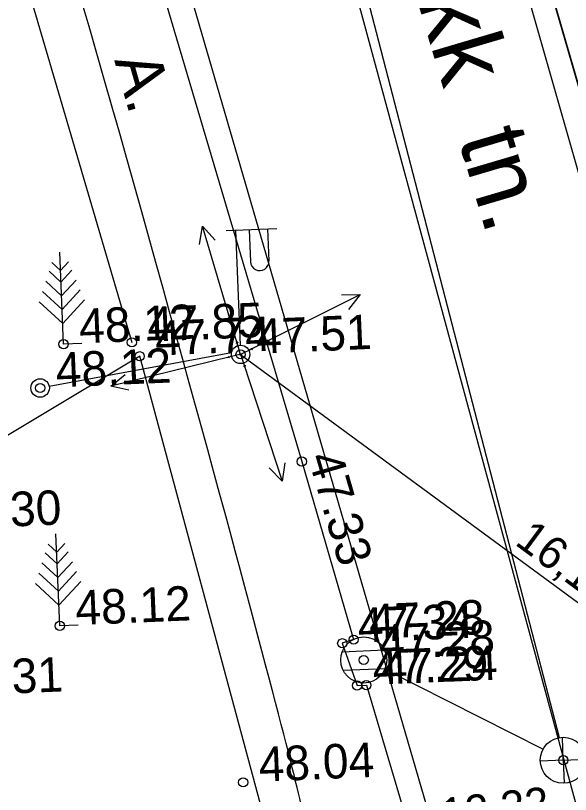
# Model space of a CAD drawing. Extents: x 641999 to 642085, y 6456465 to 6456594.
# Drawn here: x 642011.03 to 642023.12, y 6456512.82 to 6456529.81 of the extents above; entities that cross this region are included whole.
import ezdxf

# ---------------------------------------------------------------- set-up
doc = ezdxf.new("R2010")
doc.units = 0
for name, color, linetype in [('KQLVIKUD', 7, 'Continuous'), ('KRAAV', 7, 'Continuous'), ('Level 10', 7, 'Continuous'), ('Level 12', 7, 'Continuous'), ('Level 13', 7, 'Continuous'), ('Level 14', 7, 'Continuous'), ('Level 15', 7, 'Continuous'), ('Level 17', 7, 'Continuous'), ('Level 19', 7, 'Continuous'), ('Level 20', 7, 'Continuous'), ('Level 21', 7, 'Continuous'), ('Level 22', 7, 'Continuous'), ('Level 23', 7, 'Continuous'), ('Level 24', 7, 'Continuous'), ('Level 25', 7, 'Continuous'), ('Level 26', 7, 'Continuous'), ('Level 27', 7, 'Continuous'), ('Level 29', 7, 'Continuous'), ('Level 30', 7, 'Continuous'), ('Level 42', 7, 'Continuous'), ('Level 48', 7, 'Continuous'), ('Level 5', 7, 'Continuous'), ('Level 50', 7, 'Continuous'), ('Level 53', 7, 'Continuous'), ('Level 56', 7, 'Continuous'), ('Level 6', 7, 'Continuous'), ('Level 63', 7, 'Continuous'), ('Level 7', 7, 'Continuous'), ('Level 8', 7, 'Continuous'), ('Level 9', 7, 'Continuous'), ('VALGUSTUSPOST', 7, 'Continuous')]:
    doc.layers.add(name, color=color, linetype=linetype)

# ---------------------------------------------------------------- blocks, each defined once
blk = doc.blocks.new('PUNKT9')
at = {"layer": 'Level 12'}
blk.add_circle((0, 0), 100, dxfattribs=at)
blk = doc.blocks.new('VRESK2')
at = {"layer": 'Level 23'}
for p, q in [((-458, 200), (458, 200)), ((-458, -200), (458, -200))]:
    blk.add_line(p, q, dxfattribs=at)
blk.add_circle((0, 0), 500, dxfattribs=at)
blk = doc.blocks.new('VKANK4')
at = {"layer": 'Level 22'}
for q in [(0, 500), (-500, 0), (500, 0), (0, -500)]:
    blk.add_line((0, 0), q, dxfattribs=at)
blk.add_circle((0, 0), 500, dxfattribs=at)
blk = doc.blocks.new('VAPOS5')
at = {"layer": 'Level 29'}
for p, q in [((-200, 2700), (900, 2700)), ((0, 2700), (0, 200)), ((300, 2700), (300, 2000)), ((700, 2700), (700, 2000))]:
    blk.add_line(p, q, dxfattribs=at)
blk.add_circle((0, 0), 200, dxfattribs=at)
blk.add_arc((500, 2000), 200, 179.9393, 0.0607, dxfattribs=at)
blk = doc.blocks.new('VMAND6')
at = {"layer": 'Level 7'}
for p, q in [((0, 0), (0, 2000)), ((0, 1600), (-181.08, 1781.08)), ((0, 1600), (181.08, 1781.08)), ((0, 1350), (-248.65, 1598.65)), ((0, 1350), (248.65, 1598.65)), ((0, 1050), (-329.73, 1379.73)), ((0, 1050), (329.73, 1379.73)), ((0, 750), (-410.81, 1160.81)), ((0, 750), (410.81, 1160.81)), ((0, 450), (-491.89, 941.89)), ((0, 450), (491.89, 941.89)), ((400, 0), (0, 0))]:
    blk.add_line(p, q, dxfattribs=at)
blk = doc.blocks.new('VELT10')
at = {"layer": 'Level 27'}
blk.add_circle((0, 0), 200, dxfattribs=at)
blk = doc.blocks.new('WMNOL7')
at = {"layer": 'VALGUSTUSPOST'}
blk.add_line((20, 0), (290, 0), dxfattribs=at)
blk.add_lwpolyline([(254, 18), (290, 0), (253, -18)], dxfattribs=at)
blk.add_circle((0, 0), 20, dxfattribs=at)
blk = doc.blocks.new('PUNK11')
at = {"layer": 'KQLVIKUD'}
blk.add_circle((0, 0), 100, dxfattribs=at)
blk = doc.blocks.new('VRESK6')
at = {"layer": 'Level 48'}
for p, q in [((-458, 200), (458, 200)), ((-458, -200), (458, -200))]:
    blk.add_line(p, q, dxfattribs=at)
blk.add_circle((0, 0), 500, dxfattribs=at)
blk = doc.blocks.new('VKANK8')
at = {"layer": 'Level 24'}
for q in [(0, 500), (-500, 0), (500, 0), (0, -500)]:
    blk.add_line((0, 0), q, dxfattribs=at)
blk.add_circle((0, 0), 500, dxfattribs=at)
blk = doc.blocks.new('VAPO10')
at = {"layer": 'Level 19'}
for p, q in [((-200, 2700), (900, 2700)), ((0, 2700), (0, 200)), ((300, 2700), (300, 2000)), ((700, 2700), (700, 2000))]:
    blk.add_line(p, q, dxfattribs=at)
blk.add_circle((0, 0), 200, dxfattribs=at)
blk.add_arc((500, 2000), 200, 179.9393, 0.0607, dxfattribs=at)
blk = doc.blocks.new('VMAND9')
at = {"layer": 'Level 21'}
for p, q in [((0, 0), (0, 2000)), ((0, 1600), (-181.08, 1781.08)), ((0, 1600), (181.08, 1781.08)), ((0, 1350), (-248.65, 1598.65)), ((0, 1350), (248.65, 1598.65)), ((0, 1050), (-329.73, 1379.73)), ((0, 1050), (329.73, 1379.73)), ((0, 750), (-410.81, 1160.81)), ((0, 750), (410.81, 1160.81)), ((0, 450), (-491.89, 941.89)), ((0, 450), (491.89, 941.89)), ((400, 0), (0, 0))]:
    blk.add_line(p, q, dxfattribs=at)
blk = doc.blocks.new('VELT12')
at = {"layer": 'KRAAV'}
blk.add_circle((0, 0), 200, dxfattribs=at)
blk = doc.blocks.new('WMNO19')
at = {"layer": 'Level 19'}
blk.add_line((200, 0), (2900, 0), dxfattribs=at)
blk.add_lwpolyline([(2536, 176), (2900, 0), (2531, -176)], dxfattribs=at)
blk.add_circle((0, 0), 200, dxfattribs=at)

msp = doc.modelspace()

# ---------------------------------------------------------------- linework, layer by layer
at = {"layer": 'Level 10'}
msp.add_lwpolyline([(642000.811, 6456590.945), (642001.967, 6456589.417), (642006.041, 6456583.082), (642008.632, 6456578.828), (642015.657, 6456554.615), (642027.659, 6456513.221), (642034.029, 6456491.285), (642038.784, 6456473.654), (642042.774, 6456466.377)], dxfattribs=at)
at = {"layer": 'Level 12'}
for p, q in [((642017.268, 6456520.08), (642017.268, 6456520.08)), ((642017.268, 6456520.08), (642017.268, 6456520.08)), ((642017.268, 6456520.08), (642017.268, 6456520.08)), ((642018.15, 6456516.117), (642018.15, 6456516.117)), ((642018.15, 6456516.117), (642018.15, 6456516.117)), ((642018.15, 6456516.117), (642018.15, 6456516.117)), ((642018.398, 6456516.196), (642018.398, 6456516.196)), ((642018.398, 6456516.196), (642018.398, 6456516.196)), ((642018.398, 6456516.196), (642018.398, 6456516.196)), ((642018.474, 6456515.196), (642018.474, 6456515.196)), ((642018.474, 6456515.196), (642018.474, 6456515.196)), ((642018.474, 6456515.196), (642018.474, 6456515.196)), ((642018.675, 6456515.203), (642018.675, 6456515.203)), ((642018.675, 6456515.203), (642018.675, 6456515.203)), ((642018.675, 6456515.203), (642018.675, 6456515.203))]:
    msp.add_line(p, q, dxfattribs=at)
for points in [[(642033.39, 6456491.064), (642032.249, 6456494.941), (642030.52, 6456500.83), (642025.829, 6456517.54), (642020.924, 6456534.715), (642017.038, 6456548.288), (642012.321, 6456564.746), (642009.564, 6456574.395), (642008.438, 6456578.267)], [(642003.825, 6456565.615), (642008.126, 6456551.097), (642012.968, 6456534.618), (642017.268, 6456520.08), (642018.398, 6456516.196), (642018.15, 6456516.117), (642018.474, 6456515.196), (642018.675, 6456515.203), (642023.553, 6456498.743), (642023.382, 6456498.684), (642023.646, 6456497.737), (642023.833, 6456497.777), (642025.876, 6456490.75)]]:
    msp.add_lwpolyline(points, dxfattribs=at)
msp.add_open_spline([(642016.443, 6456510.1), (642017.473, 6456510.974), (642017.444, 6456511.669), (642017.213, 6456513.05), (642012.095, 6456531.845), (642006.083, 6456551.236), (642001.855, 6456565.297), (642001.16, 6456565.964)], degree=3, dxfattribs=at)
at = {"layer": 'Level 14'}
msp.add_line((642002.068, 6456574.181), (642023.976, 6456498.852), dxfattribs=at)
at = {"layer": 'Level 15'}
for p, q in [((642014.098, 6456547.912), (642022.878, 6456514.059)), ((642019.08, 6456515.554), (642022.527, 6456513.808))]:
    msp.add_line(p, q, dxfattribs=at)
at = {"layer": 'Level 17'}
for p, q in [((642005.125, 6456551.453), (642013.565, 6456522.68)), ((642013.565, 6456522.68), (642013.565, 6456522.68)), ((642013.735, 6456522.377), (642013.735, 6456522.377)), ((642016.688, 6456511.414), (642013.735, 6456522.377))]:
    msp.add_line(p, q, dxfattribs=at)
msp.add_lwpolyline([(642013.735, 6456522.377), (642002.438, 6456515.603)], dxfattribs=at)
at = {"layer": 'Level 19'}
for p, q in [((642011.764, 6456521.723), (642015.737, 6456522.456)), ((642015.934, 6456522.418), (642015.934, 6456522.418)), ((642011.566, 6456521.685), (642011.566, 6456521.685))]:
    msp.add_line(p, q, dxfattribs=at)
at = {"layer": 'Level 21'}
for p, q in [((642012.076, 6456522.641), (642012.076, 6456522.641)), ((642011.995, 6456516.497), (642011.995, 6456516.497))]:
    msp.add_line(p, q, dxfattribs=at)
at = {"layer": 'Level 22'}
msp.add_line((642022.967, 6456513.565), (642022.967, 6456513.565), dxfattribs=at)
msp.add_line((642022.967, 6456513.565), (642022.967, 6456513.565), dxfattribs=at)
msp.add_line((642022.967, 6456513.565), (642022.967, 6456513.565), dxfattribs=at)
at = {"layer": 'Level 23'}
msp.add_line((642018.618, 6456515.751), (642018.618, 6456515.751), dxfattribs=at)
msp.add_line((642018.618, 6456515.751), (642018.618, 6456515.751), dxfattribs=at)
msp.add_line((642018.618, 6456515.751), (642018.618, 6456515.751), dxfattribs=at)
at = {"layer": 'Level 24'}
msp.add_line((642022.967, 6456513.565), (642022.967, 6456513.565), dxfattribs=at)
msp.add_line((642022.967, 6456513.565), (642022.967, 6456513.565), dxfattribs=at)
msp.add_line((642022.967, 6456513.565), (642022.967, 6456513.565), dxfattribs=at)
at = {"layer": 'Level 25'}
msp.add_line((642002.068, 6456574.181), (642023.976, 6456498.852), dxfattribs=at)
at = {"layer": 'Level 26'}
for p, q in [((642014.098, 6456547.912), (642022.878, 6456514.059)), ((642019.08, 6456515.554), (642022.527, 6456513.808))]:
    msp.add_line(p, q, dxfattribs=at)
at = {"layer": 'Level 27'}
for p, q in [((642011.764, 6456521.723), (642015.737, 6456522.456)), ((642015.934, 6456522.418), (642015.934, 6456522.418)), ((642011.566, 6456521.685), (642011.566, 6456521.685))]:
    msp.add_line(p, q, dxfattribs=at)
at = {"layer": 'Level 30'}
for p, q in [((642017.268, 6456520.08), (642017.268, 6456520.08)), ((642017.268, 6456520.08), (642017.268, 6456520.08)), ((642017.268, 6456520.08), (642017.268, 6456520.08)), ((642018.15, 6456516.117), (642018.15, 6456516.117)), ((642018.15, 6456516.117), (642018.15, 6456516.117)), ((642018.15, 6456516.117), (642018.15, 6456516.117)), ((642018.398, 6456516.196), (642018.398, 6456516.196)), ((642018.398, 6456516.196), (642018.398, 6456516.196)), ((642018.398, 6456516.196), (642018.398, 6456516.196)), ((642018.474, 6456515.196), (642018.474, 6456515.196)), ((642018.474, 6456515.196), (642018.474, 6456515.196)), ((642018.474, 6456515.196), (642018.474, 6456515.196)), ((642018.675, 6456515.203), (642018.675, 6456515.203)), ((642018.675, 6456515.203), (642018.675, 6456515.203)), ((642018.675, 6456515.203), (642018.675, 6456515.203))]:
    msp.add_line(p, q, dxfattribs=at)
for points in [[(642033.39, 6456491.064), (642032.249, 6456494.941), (642030.52, 6456500.83), (642025.829, 6456517.54), (642020.924, 6456534.715), (642017.038, 6456548.288), (642012.321, 6456564.746), (642009.564, 6456574.395), (642008.438, 6456578.267)], [(642003.825, 6456565.615), (642008.126, 6456551.097), (642012.968, 6456534.618), (642017.268, 6456520.08), (642018.398, 6456516.196), (642018.15, 6456516.117), (642018.474, 6456515.196), (642018.675, 6456515.203), (642023.553, 6456498.743), (642023.382, 6456498.684), (642023.646, 6456497.737), (642023.833, 6456497.777), (642025.876, 6456490.75)]]:
    msp.add_lwpolyline(points, dxfattribs=at)
msp.add_open_spline([(642016.443, 6456510.1), (642017.473, 6456510.974), (642017.444, 6456511.669), (642017.213, 6456513.05), (642012.095, 6456531.845), (642006.083, 6456551.236), (642001.855, 6456565.297), (642001.16, 6456565.964)], degree=3, dxfattribs=at)
at = {"layer": 'Level 42'}
msp.add_lwpolyline([(642008.63, 6456578.828), (642008.632, 6456578.828), (642034.087, 6456491.093)], dxfattribs=at)
at = {"layer": 'Level 48'}
msp.add_line((642018.618, 6456515.751), (642018.618, 6456515.751), dxfattribs=at)
msp.add_line((642018.618, 6456515.751), (642018.618, 6456515.751), dxfattribs=at)
msp.add_line((642018.618, 6456515.751), (642018.618, 6456515.751), dxfattribs=at)
at = {"layer": 'Level 5'}
msp.add_line((642015.99, 6456513.083), (642015.99, 6456513.083), dxfattribs=at)
at = {"layer": 'Level 50'}
msp.add_line((642015.934, 6456522.418), (642028.988, 6456512.805), dxfattribs=at)
at = {"layer": 'Level 53'}
msp.add_lwpolyline([(641999.392, 6456588.407), (642000.55, 6456587.238), (642013.112, 6456549.97), (642035.85, 6456466.087)], dxfattribs=at)
at = {"layer": 'Level 56'}
msp.add_lwpolyline([(641999.392, 6456588.407), (642000.55, 6456587.238), (642013.112, 6456549.97), (642035.85, 6456466.087)], dxfattribs=at)
at = {"layer": 'Level 6'}
msp.add_line((642015.99, 6456513.083), (642015.99, 6456513.083), dxfattribs=at)
at = {"layer": 'Level 7'}
for p, q in [((642012.076, 6456522.641), (642012.076, 6456522.641)), ((642011.995, 6456516.497), (642011.995, 6456516.497))]:
    msp.add_line(p, q, dxfattribs=at)
at = {"layer": 'Level 8'}
for p, q in [((642005.125, 6456551.453), (642013.565, 6456522.68)), ((642013.565, 6456522.68), (642013.565, 6456522.68)), ((642013.735, 6456522.377), (642013.735, 6456522.377)), ((642016.688, 6456511.414), (642013.735, 6456522.377))]:
    msp.add_line(p, q, dxfattribs=at)
msp.add_lwpolyline([(642013.735, 6456522.377), (642002.438, 6456515.603)], dxfattribs=at)

# ---------------------------------------------------------------- block references
at = {"layer": 'Level 12', "xscale": 0.0010049292246302984, "yscale": 0.0010049292246302982, "rotation": 2.395773754129564}
for p in [(642012.076, 6456522.641), (642013.565, 6456522.68), (642013.735, 6456522.377), (642015.934, 6456522.418), (642011.566, 6456521.685), (642017.268, 6456520.08), (642011.995, 6456516.497), (642018.398, 6456516.196), (642018.15, 6456516.117), (642018.618, 6456515.751), (642018.474, 6456515.196), (642018.675, 6456515.203), (642022.967, 6456513.565), (642015.99, 6456513.083)]:
    msp.add_blockref('PUNKT9', p, dxfattribs=at)
at = {"layer": 'Level 19'}
for name, p, xscale, yscale, rotation in [('WMNO19', (642015.934, 6456522.418), 0.0010049272599188604, 0.0010049272599188602, 106.5162046702467), ('VAPO10', (642015.934, 6456522.418), 0.0010049292246302984, 0.0010049292246302982, 2.395773754129564), ('WMNO19', (642015.934, 6456522.418), 0.0010049289117986106, 0.0010049289117986106, 26.55011392279916), ('WMNO19', (642015.934, 6456522.418), 0.0010049310822680053, 0.0010049310822680055, -166.17771445287767), ('WMNO19', (642015.934, 6456522.418), 0.001004931797229238, 0.001004931797229238, -71.83078467378945), ('VELT12', (642011.566, 6456521.685), 0.0010049292246302984, 0.0010049292246302982, 2.395773754129564)]:
    msp.add_blockref(name, p, dxfattribs=dict(at, xscale=xscale, yscale=yscale, rotation=rotation))
at = {"layer": 'Level 21', "xscale": 0.0010049292246302984, "yscale": 0.0010049292246302982, "rotation": 2.395773754129564}
for p in [(642012.076, 6456522.641), (642011.995, 6456516.497)]:
    msp.add_blockref('VMAND9', p, dxfattribs=at)
at = {"layer": 'Level 22', "xscale": 0.0010049292246302984, "yscale": 0.0010049292246302982, "rotation": 2.395773754129564}
msp.add_blockref('VKANK4', (642022.967, 6456513.565), dxfattribs=at)
at = {"layer": 'Level 23', "xscale": 0.0010049292246302984, "yscale": 0.0010049292246302982, "rotation": 2.395773754129564}
msp.add_blockref('VRESK2', (642018.618, 6456515.751), dxfattribs=at)
at = {"layer": 'Level 24', "xscale": 0.0010049292246302984, "yscale": 0.0010049292246302982, "rotation": 2.395773754129564}
msp.add_blockref('VKANK8', (642022.967, 6456513.565), dxfattribs=at)
at = {"layer": 'Level 27'}
for name, p, xscale, yscale, rotation in [('VAPOS5', (642015.934, 6456522.418), 0.0010049292246302984, 0.0010049292246302982, 2.395773754129564), ('WMNOL7', (642015.934, 6456522.418), 0.0010049292246302986, 0.0010049292246302984, 106.51629267406743), ('WMNOL7', (642015.934, 6456522.418), 0.0010049292246302984, 0.001004929224630298, 26.55004967095086), ('WMNOL7', (642015.934, 6456522.418), 0.0010049292246302986, 0.0010049292246302984, -166.17775283263265), ('WMNOL7', (642015.934, 6456522.418), 0.0010049292246302984, 0.0010049292246302984, -71.83083368302508), ('VELT10', (642011.566, 6456521.685), 0.0010049292246302984, 0.0010049292246302982, 2.395773754129564)]:
    msp.add_blockref(name, p, dxfattribs=dict(at, xscale=xscale, yscale=yscale, rotation=rotation))
at = {"layer": 'Level 48', "xscale": 0.0010049292246302984, "yscale": 0.0010049292246302982, "rotation": 2.395773754129564}
msp.add_blockref('VRESK6', (642018.618, 6456515.751), dxfattribs=at)
at = {"layer": 'Level 5', "xscale": 0.0010049292246302984, "yscale": 0.0010049292246302982, "rotation": 2.395773754129564}
msp.add_blockref('PUNK11', (642015.99, 6456513.083), dxfattribs=at)
at = {"layer": 'Level 6', "xscale": 0.0010049292246302984, "yscale": 0.0010049292246302982, "rotation": 2.395773754129564}
msp.add_blockref('PUNKT9', (642015.99, 6456513.083), dxfattribs=at)
at = {"layer": 'Level 7', "xscale": 0.0010049292246302984, "yscale": 0.0010049292246302982, "rotation": 2.395773754129564}
for p in [(642012.076, 6456522.641), (642011.995, 6456516.497)]:
    msp.add_blockref('VMAND6', p, dxfattribs=at)
at = {"layer": 'Level 9', "xscale": 0.0010049292246302984, "yscale": 0.0010049292246302982, "rotation": 2.395773754129564}
for p in [(642012.076, 6456522.641), (642013.565, 6456522.68), (642013.735, 6456522.377), (642015.934, 6456522.418), (642011.566, 6456521.685), (642017.268, 6456520.08), (642011.995, 6456516.497), (642018.398, 6456516.196), (642018.15, 6456516.117), (642018.618, 6456515.751), (642018.474, 6456515.196), (642018.675, 6456515.203), (642022.967, 6456513.565), (642015.99, 6456513.083)]:
    msp.add_blockref('PUNK11', p, dxfattribs=at)

# ---------------------------------------------------------------- texts
at = {"layer": 'Level 13'}
for s, height, rotation, p in [('Pikk  tn.', 1.5074, 286.4753, (642019.277, 6456531.85)), ('A.', 1.0049, 285.9477, (642013.178, 6456528.837))]:
    msp.add_text(s, height=height, rotation=rotation, dxfattribs=at).set_placement(p)
at = {"layer": 'Level 20'}
for s, height, rotation, p in [('Pikk  tn.', 1.5074, 286.4753, (642019.277, 6456531.85)), ('A.', 1.0049, 285.9477, (642013.178, 6456528.837))]:
    msp.add_text(s, height=height, rotation=rotation, dxfattribs=at).set_placement(p)
at = {"layer": 'Level 23'}
msp.add_text('47.33', height=0.7537, rotation=286.1727, dxfattribs=at).set_placement((642017.397, 6456520.175))
at = {"layer": 'Level 5'}
for s, rotation, p in [('47.33', 286.1727, (642017.397, 6456520.175)), ('48.04', 2.3958, (642016.341, 6456513.097))]:
    msp.add_text(s, height=0.7537, rotation=rotation, dxfattribs=at).set_placement(p)
at = {"layer": 'Level 50'}
for s, rotation, p in [('16,13', 323.6311, (642021.888, 6456518.283)), ('12,32', 6.4506, (642020.348, 6456512.03))]:
    msp.add_text(s, height=0.7035, rotation=rotation, dxfattribs=at).set_placement(p)
at = {"layer": 'Level 6'}
msp.add_text('48.04', height=0.7537, rotation=2.3958, dxfattribs=at).set_placement((642016.341, 6456513.097))
at = {"layer": 'Level 63'}
for s, p in [('48.12', (642012.428, 6456522.656)), ('48.12', (642012.428, 6456522.656)), ('47.85', (642013.917, 6456522.695)), ('47.85', (642013.917, 6456522.695)), ('47.74', (642014.086, 6456522.391)), ('47.74', (642014.086, 6456522.391)), ('47.51', (642016.285, 6456522.433)), ('47.51', (642016.285, 6456522.433)), ('48.12', (642011.918, 6456521.7)), ('48.12', (642011.918, 6456521.7)), ('48.30', (642009.523, 6456518.603)), ('48.30', (642009.523, 6456518.603)), ('48.12', (642012.346, 6456516.512)), ('48.12', (642012.346, 6456516.512)), ('47.34', (642018.501, 6456516.132)), ('47.34', (642018.501, 6456516.132)), ('47.28', (642018.749, 6456516.211)), ('47.28', (642018.749, 6456516.211)), ('47.28', (642018.969, 6456515.766)), ('47.28', (642018.969, 6456515.766)), ('47.29', (642018.825, 6456515.211)), ('47.29', (642018.825, 6456515.211)), ('47.24', (642019.026, 6456515.217)), ('47.24', (642019.026, 6456515.217)), ('48.31', (642009.559, 6456514.962)), ('48.31', (642009.559, 6456514.962))]:
    msp.add_text(s, height=0.7537, rotation=2.3958, dxfattribs=at).set_placement(p)

doc.saveas('drawing.dxf')
